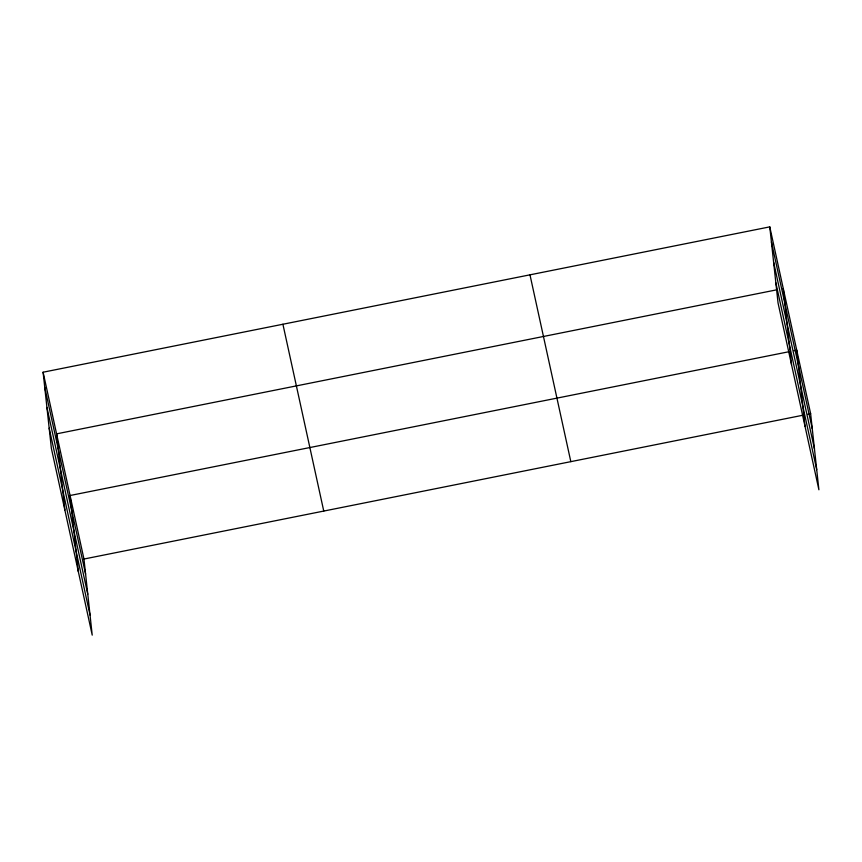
<?xml version="1.0" encoding="UTF-8"?>
<svg xmlns="http://www.w3.org/2000/svg" width="862" height="862" viewBox="0 0 862 862"><rect width="100%" height="100%" fill="white"/><g stroke="black" fill="none" stroke-linecap="round" stroke-linejoin="round"><path stroke-width="1.29" d="M43.1 372.212L83.959 559.029L92.223 635.132L51.364 448.315L43.1 372.212L769.777 226.868L810.636 413.685L818.9 489.788L778.041 302.971L769.777 226.868M776.705 289.826L56.58 433.855L64.855 509.97M788.881 351.739L70.059 495.51L78.334 571.614M794.117 350.694L796.747 350.166L805.011 426.27M83.959 559.029L802.77 415.258M808.006 414.202L810.636 413.685M771.415 241.953L812.273 428.77M773.602 262.091L814.461 448.908M775.854 282.833L816.713 469.661M529.979 274.827L570.827 461.644M282.908 324.241L323.756 511.069M44.738 387.297L85.597 574.114M46.925 407.435L87.784 594.252M49.177 428.177L90.036 615.005M783.256 288.511L791.531 364.626"/></g></svg>
